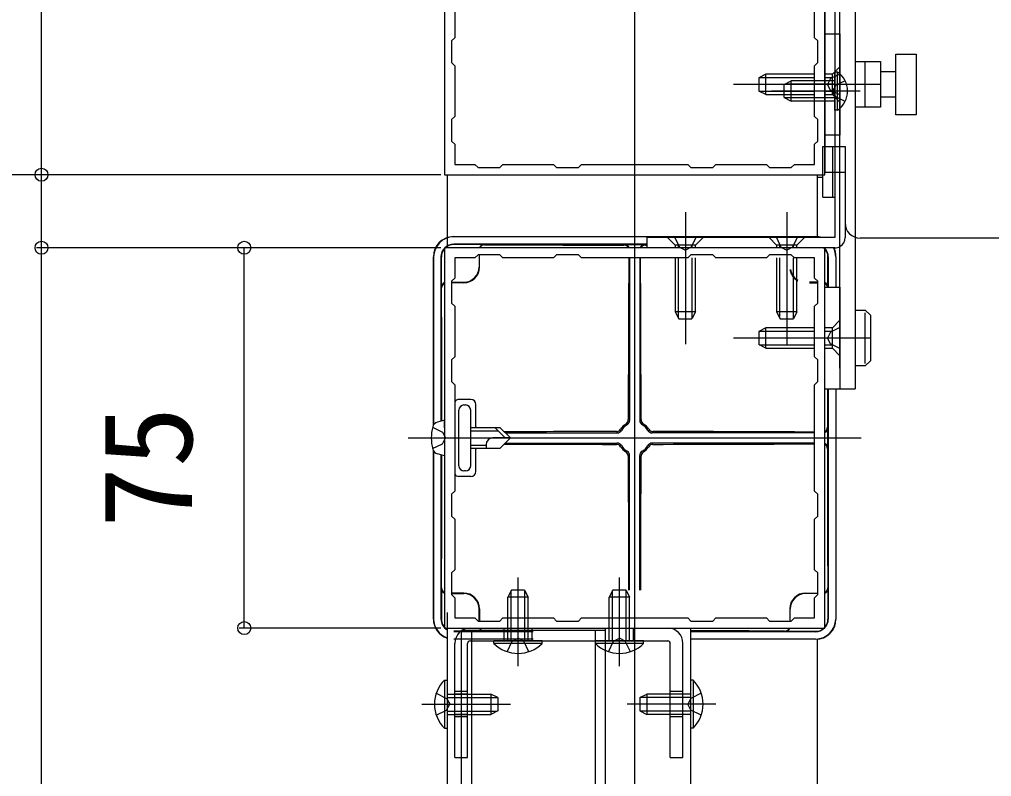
# Model space of a CAD drawing. Units: millimetres, scale not verified. Extents: x -1050 to 1050, y -1565 to 1555.
# Drawn here: x -418.8 to -227, y -905.7 to -756.4 of the extents above; entities that cross this region are included whole.
import ezdxf
from ezdxf.enums import TextEntityAlignment as Align

# ---------------------------------------------------------------- set-up
doc = ezdxf.new("R2010")
doc.units = ezdxf.units.MM
doc.header["$LTSCALE"] = 8
for name, color, linetype in [('0-2_YKK_11', 7, 'Continuous'), ('0-4_YKK_12', 2, 'Continuous'), ('0-5_YKK_13', 4, 'Continuous'), ('0-7_YKK_D', 6, 'Continuous')]:
    doc.layers.add(name, color=color, linetype=linetype)
doc.styles.add('ＭＳ ゴシック', font='')
doc.styles.get('ＭＳ ゴシック').set_extended_font_data('MS Gothic')

msp = doc.modelspace()

# ---------------------------------------------------------------- linework, layer by layer
at = {"layer": '0-2_YKK_11'}
for points in [[(-259.92, -712.033), (-334.92, -712.033), (-334.92, -787.033), (-259.92, -787.033)], [(-259.92, -801.433), (-334.92, -801.433), (-334.92, -876.433), (-259.92, -876.433)]]:
    msp.add_lwpolyline(points, close=True, dxfattribs=at)
for points in [[(-332.92, -739.033), (-332.92, -760.033), (-333.52, -760.633), (-333.52, -764.933), (-332.92, -765.533), (-332.92, -775.533), (-333.52, -776.133), (-333.52, -780.433), (-332.92, -781.033), (-332.92, -785.033), (-328.92, -785.033), (-328.32, -785.633), (-324.02, -785.633), (-323.42, -785.033), (-313.42, -785.033), (-312.82, -785.633), (-308.52, -785.633), (-307.92, -785.033), (-286.92, -785.033), (-286.32, -785.633), (-282.02, -785.633), (-281.42, -785.033), (-271.42, -785.033)], [(-271.42, -785.033), (-270.82, -785.633), (-266.52, -785.633), (-265.92, -785.033), (-261.92, -785.033), (-261.92, -781.033), (-261.32, -780.433), (-261.32, -776.133), (-261.92, -775.533), (-261.92, -765.533), (-261.32, -764.933), (-261.32, -760.633), (-261.92, -760.033), (-261.92, -739.033)], [(-286.92, -803.433), (-307.92, -803.433), (-308.52, -802.833), (-312.82, -802.833), (-313.42, -803.433), (-323.42, -803.433), (-324.02, -802.833), (-328.32, -802.833), (-328.92, -803.433), (-332.92, -803.433), (-332.92, -807.433), (-333.52, -808.033), (-333.52, -812.333), (-332.92, -812.933), (-332.92, -822.933), (-333.52, -823.533), (-333.52, -827.833), (-332.92, -828.433), (-332.92, -849.433), (-333.52, -850.033), (-333.52, -854.333), (-332.92, -854.933), (-332.92, -864.933), (-333.52, -865.533), (-333.52, -869.833), (-332.92, -870.433), (-332.92, -874.433), (-328.92, -874.433), (-328.32, -875.033), (-324.02, -875.033), (-323.42, -874.433), (-313.42, -874.433), (-312.82, -875.033), (-308.52, -875.033), (-307.92, -874.433), (-286.92, -874.433), (-286.32, -875.033), (-282.02, -875.033), (-281.42, -874.433), (-271.42, -874.433)], [(-271.42, -874.433), (-270.82, -875.033), (-266.52, -875.033), (-265.92, -874.433), (-261.92, -874.433), (-261.92, -870.433), (-261.32, -869.833), (-261.32, -865.533), (-261.92, -864.933), (-261.92, -854.933), (-261.32, -854.333), (-261.32, -850.033), (-261.92, -849.433), (-261.92, -828.433), (-261.32, -827.833), (-261.32, -823.533), (-261.92, -822.933), (-261.92, -812.933), (-261.32, -812.333), (-261.32, -808.033), (-261.92, -807.433), (-261.92, -803.433), (-265.92, -803.433), (-266.52, -802.833), (-270.82, -802.833), (-271.42, -803.433), (-281.42, -803.433), (-282.02, -802.833), (-286.32, -802.833), (-286.92, -803.433)]]:
    msp.add_lwpolyline(points, dxfattribs=at)
at = {"layer": '0-4_YKK_12'}
for p, q in [((-297.42, -377.533), (-297.42, -1342.033)), ((-334.42, -787.033), (-334.42, -801.433)), ((-261.42, -787.033), (-261.42, -799.244)), ((-261.42, -787.533), (-260.321, -787.533)), ((-255.921, -787.533), (-255.92, -787.533)), ((-261.42, -801.433), (-261.42, -801.433)), ((-334.42, -873.361), (-334.42, -1154.433)), ((-303.22, -876.933), (-331.62, -876.933)), ((-331.62, -876.933), (-331.62, -1153.933)), ((-329.62, -876.933), (-329.62, -1153.933)), ((-305.22, -876.933), (-305.22, -1153.933)), ((-303.22, -876.933), (-303.22, -1153.933)), ((-286.42, -876.433), (-286.42, -1154.433)), ((-261.42, -878.622), (-261.42, -1152.297))]:
    msp.add_line(p, q, dxfattribs=at)
at = {"layer": '0-5_YKK_13'}
for p, q in [((-259.92, -712.533), (-259.92, -786.533)), ((-257.92, -712.533), (-257.92, -786.533)), ((-256.922, -825.142), (-256.922, -729.233)), ((-253.922, -729.233), (-253.922, -829.233)), ((-253.922, -764.733), (-248.922, -764.733)), ((-251.922, -773.733), (-251.922, -764.733)), ((-248.922, -764.733), (-248.922, -773.733)), ((-245.922, -775.233), (-245.922, -763.233)), ((-245.922, -763.233), (-241.922, -763.233)), ((-241.922, -763.233), (-241.922, -775.233)), ((-256.922, -765.733), (-258.422, -767.233)), ((-257.92, -774.283), (-257.92, -766.783)), ((-256.922, -772.733), (-256.922, -765.733)), ((-245.922, -766.733), (-248.922, -766.733)), ((-271.522, -767.233), (-272.922, -767.933)), ((-272.922, -767.933), (-272.922, -770.533)), ((-272.83, -767.887), (-261.92, -767.887)), ((-271.522, -771.233), (-271.522, -767.233)), ((-261.92, -767.233), (-271.522, -767.233)), ((-267.92, -769.233), (-266.52, -768.533)), ((-257.92, -768.533), (-266.52, -768.533)), ((-258.422, -767.233), (-259.922, -767.233)), ((-259.922, -767.887), (-258.422, -767.887)), ((-251.922, -769.233), (-277.922, -769.233)), ((-271.522, -771.233), (-272.922, -770.533)), ((-272.83, -770.578), (-261.92, -770.578)), ((-252.92, -770.533), (-270.42, -770.533)), ((-267.92, -771.833), (-267.92, -769.233)), ((-257.92, -769.187), (-267.829, -769.187)), ((-248.922, -769.233), (-263.922, -769.233)), ((-259.922, -770.578), (-258.422, -770.578)), ((-271.522, -771.233), (-261.92, -771.233)), ((-267.92, -771.833), (-266.52, -772.533)), ((-257.92, -771.878), (-267.829, -771.878)), ((-259.922, -771.233), (-258.422, -771.233)), ((-245.922, -771.733), (-248.922, -771.733)), ((-257.411, -774.283), (-257.92, -774.283)), ((-248.922, -773.733), (-253.922, -773.733)), ((-241.922, -775.233), (-245.922, -775.233)), ((-258.321, -791.433), (-258.321, -781.433)), ((-257.921, -781.433), (-256.922, -781.433)), ((-256.922, -781.433), (-255.921, -781.433)), ((-255.921, -781.433), (-255.921, -799.433)), ((-259.92, -786.533), (-255.92, -786.533)), ((-255.92, -786.533), (-255.92, -796.533)), ((-260.321, -791.433), (-257.921, -791.433)), ((-287.421, -794.433), (-287.421, -820.433)), ((-267.421, -794.433), (-267.421, -820.433)), ((-333.12, -799.233), (-261.72, -799.233)), ((-261.72, -799.285), (-333.12, -799.285)), ((-294.921, -801.433), (-294.921, -799.433)), ((-283.921, -799.433), (-290.921, -799.433)), ((-290.921, -799.433), (-289.421, -800.933)), ((-263.921, -799.433), (-270.921, -799.433)), ((-270.921, -799.433), (-269.421, -800.933)), ((-222.92, -799.533), (-252.92, -799.533)), ((-294.921, -800.733), (-333.12, -800.733)), ((-327.12, -800.803), (-333.12, -800.803)), ((-299.42, -800.803), (-295.42, -800.803)), ((-257.921, -801.433), (-294.921, -801.433)), ((-289.421, -800.933), (-289.421, -801.433)), ((-288.767, -801.433), (-288.767, -800.933)), ((-286.075, -801.433), (-286.075, -800.933)), ((-285.421, -801.433), (-285.421, -800.933)), ((-269.421, -800.933), (-269.421, -801.433)), ((-268.767, -801.433), (-268.767, -800.933)), ((-266.075, -801.433), (-266.075, -800.933)), ((-265.421, -801.433), (-265.421, -800.933)), ((-337.12, -836.423), (-337.12, -803.233)), ((-337.068, -803.233), (-337.068, -836.339)), ((-335.62, -803.233), (-335.62, -835.621)), ((-335.55, -809.233), (-335.55, -803.233)), ((-328.12, -802.833), (-328.12, -805.233)), ((-328.009, -805.233), (-328.009, -802.833)), ((-259.29, -809.233), (-259.29, -803.233)), ((-259.22, -803.233), (-259.22, -809.233)), ((-257.772, -803.233), (-257.772, -809.233)), ((-257.72, -803.233), (-257.72, -809.233)), ((-298.42, -803.433), (-298.42, -835.469)), ((-296.42, -803.433), (-296.42, -835.469)), ((-289.421, -803.433), (-289.421, -814.033)), ((-288.767, -815.341), (-288.767, -803.433)), ((-286.075, -815.341), (-286.075, -803.433)), ((-285.421, -814.033), (-285.421, -803.433)), ((-269.421, -803.433), (-269.421, -814.033)), ((-268.767, -815.341), (-268.767, -803.433)), ((-266.075, -815.341), (-266.075, -803.433)), ((-265.421, -814.033), (-265.421, -803.433)), ((-333.52, -808.233), (-331.12, -808.233)), ((-331.12, -808.343), (-333.52, -808.343)), ((-261.32, -808.233), (-262.92, -808.233)), ((-262.92, -808.343), (-261.32, -808.343)), ((-256.922, -809.233), (-256.922, -829.233)), ((-285.421, -814.033), (-289.421, -814.033)), ((-289.421, -814.033), (-288.721, -815.433)), ((-285.421, -814.033), (-286.121, -815.433)), ((-265.421, -814.033), (-269.421, -814.033)), ((-269.421, -814.033), (-268.721, -815.433)), ((-265.421, -814.033), (-266.121, -815.433)), ((-253.922, -813.733), (-251.922, -813.733)), ((-251.922, -824.233), (-251.922, -814.233)), ((-288.721, -815.433), (-286.121, -815.433)), ((-268.721, -815.433), (-266.121, -815.433)), ((-256.922, -815.733), (-258.422, -817.233)), ((-256.922, -822.733), (-256.922, -815.733)), ((-271.522, -817.233), (-272.922, -817.933)), ((-272.922, -817.933), (-272.922, -820.533)), ((-272.83, -817.887), (-261.92, -817.887)), ((-271.522, -821.233), (-271.522, -817.233)), ((-261.92, -817.233), (-271.522, -817.233)), ((-258.422, -817.233), (-259.922, -817.233)), ((-259.922, -817.233), (-259.922, -817.233)), ((-259.922, -817.887), (-258.422, -817.887)), ((-259.922, -817.887), (-259.922, -817.887)), ((-251.922, -819.233), (-277.922, -819.233)), ((-271.522, -821.233), (-272.922, -820.533)), ((-272.83, -820.578), (-261.92, -820.578)), ((-250.922, -819.233), (-263.922, -819.233)), ((-259.922, -820.578), (-258.422, -820.578)), ((-259.922, -820.578), (-259.922, -820.578)), ((-271.522, -821.233), (-261.92, -821.233)), ((-259.922, -821.233), (-258.422, -821.233)), ((-259.922, -821.233), (-259.922, -821.233)), ((-250.922, -823.733), (-251.922, -824.733)), ((-251.922, -824.733), (-253.922, -824.733)), ((-259.922, -829.233), (-253.922, -829.233)), ((-259.22, -829.233), (-259.22, -874.633)), ((-257.772, -829.233), (-257.772, -874.633)), ((-257.72, -829.233), (-257.72, -874.633)), ((-329.739, -831.337), (-332.08, -831.337)), ((-332.083, -844.433), (-332.083, -833.433)), ((-331.083, -832.433), (-330.76, -832.433)), ((-329.76, -844.433), (-329.76, -833.433)), ((-328.739, -836.747), (-328.739, -832.337)), ((-334.93, -836.933), (-334.93, -840.933)), ((-334.93, -836.933), (-334.93, -840.933)), ((-323.93, -836.933), (-329.77, -836.933)), ((-329.77, -837.533), (-324.33, -837.533)), ((-324.93, -836.933), (-322.93, -838.933)), ((-323.93, -836.933), (-321.93, -838.933)), ((-259.29, -840.933), (-259.29, -836.933)), ((-342.12, -838.933), (-252.72, -838.933)), ((-321.93, -838.933), (-325.397, -838.933)), ((-323.93, -840.933), (-321.93, -838.933)), ((-322.92, -837.933), (-300.884, -837.933)), ((-261.92, -837.933), (-293.956, -837.933)), ((-337.12, -874.633), (-337.12, -841.443)), ((-337.068, -841.527), (-337.068, -874.633)), ((-329.77, -840.333), (-326.73, -840.333)), ((-329.77, -840.933), (-323.93, -840.933)), ((-328.739, -845.529), (-328.739, -841.119)), ((-326.73, -840.266), (-326.73, -840.933)), ((-322.92, -839.933), (-300.884, -839.933)), ((-261.92, -839.933), (-293.956, -839.933)), ((-335.62, -842.245), (-335.62, -874.633)), ((-298.42, -868.933), (-298.42, -842.397)), ((-296.42, -868.933), (-296.42, -842.397)), ((-330.76, -845.433), (-331.083, -845.433)), ((-329.739, -846.529), (-332.08, -846.529)), ((-320.42, -883.933), (-320.42, -866.433)), ((-300.42, -883.933), (-300.42, -866.433)), ((-335.55, -868.633), (-335.55, -874.633)), ((-331.12, -869.522), (-333.52, -869.522)), ((-333.52, -869.633), (-331.12, -869.633)), ((-321.72, -868.933), (-322.42, -870.333)), ((-322.42, -878.933), (-322.42, -870.333)), ((-321.766, -878.933), (-321.766, -869.024)), ((-319.12, -868.933), (-321.72, -868.933)), ((-319.12, -868.933), (-318.42, -870.333)), ((-319.074, -878.933), (-319.074, -869.024)), ((-301.72, -868.933), (-302.42, -870.333)), ((-302.42, -878.933), (-302.42, -870.333)), ((-301.766, -878.933), (-301.766, -869.024)), ((-299.12, -868.933), (-301.72, -868.933)), ((-299.12, -868.933), (-298.42, -870.333)), ((-299.074, -878.933), (-299.074, -869.024)), ((-263.72, -869.522), (-261.32, -869.522)), ((-261.32, -869.633), (-263.72, -869.633)), ((-259.29, -868.633), (-259.29, -874.633)), ((-328.12, -875.033), (-328.12, -872.633)), ((-328.009, -872.633), (-328.009, -875.033)), ((-266.831, -872.633), (-266.831, -875.033)), ((-266.72, -875.033), (-266.72, -872.633)), ((-327.12, -877.063), (-333.12, -877.063)), ((-317.42, -877.133), (-333.12, -877.133)), ((-329.891, -876.433), (-290.891, -876.433)), ((-323.141, -878.933), (-323.141, -876.433)), ((-317.641, -878.933), (-317.641, -876.433)), ((-303.141, -878.933), (-303.141, -876.433)), ((-297.641, -878.933), (-297.641, -876.433)), ((-261.72, -877.133), (-286.42, -877.133)), ((-267.72, -877.063), (-261.72, -877.063)), ((-317.42, -878.581), (-333.12, -878.581)), ((-317.42, -878.633), (-333.12, -878.633)), ((-332.891, -901.933), (-332.891, -879.433)), ((-330.391, -901.933), (-330.391, -879.433)), ((-329.891, -878.933), (-290.891, -878.933)), ((-315.67, -878.933), (-325.17, -878.933)), ((-315.67, -879.442), (-315.67, -878.933)), ((-295.67, -878.933), (-305.17, -878.933)), ((-295.67, -879.442), (-295.67, -878.933)), ((-290.391, -901.933), (-290.391, -879.433)), ((-287.891, -901.933), (-287.891, -879.433)), ((-261.72, -878.581), (-286.42, -878.581)), ((-261.72, -878.633), (-286.42, -878.633)), ((-334.929, -886.683), (-334.42, -886.683)), ((-334.42, -886.683), (-334.42, -896.183)), ((-285.911, -886.683), (-286.42, -886.683)), ((-286.42, -886.683), (-286.42, -896.183)), ((-330.391, -888.933), (-332.891, -888.933)), ((-330.391, -889.433), (-332.891, -889.433)), ((-324.42, -890.133), (-325.82, -889.433)), ((-296.42, -890.133), (-295.02, -889.433)), ((-287.891, -888.933), (-290.391, -888.933)), ((-287.891, -889.433), (-290.391, -889.433)), ((-339.42, -891.433), (-321.92, -891.433)), ((-334.42, -890.087), (-324.511, -890.087)), ((-324.42, -890.133), (-324.42, -892.733)), ((-281.42, -891.433), (-298.92, -891.433)), ((-296.42, -890.133), (-296.42, -892.733)), ((-286.42, -890.087), (-296.329, -890.087)), ((-334.42, -892.778), (-324.511, -892.778)), ((-334.42, -893.433), (-325.82, -893.433)), ((-330.391, -893.433), (-332.891, -893.433)), ((-324.42, -892.733), (-325.82, -893.433)), ((-296.42, -892.733), (-295.02, -893.433)), ((-286.42, -892.778), (-296.329, -892.778)), ((-286.42, -893.433), (-295.02, -893.433)), ((-287.891, -893.433), (-290.391, -893.433)), ((-330.391, -893.933), (-332.891, -893.933)), ((-287.891, -893.933), (-290.391, -893.933)), ((-332.891, -901.933), (-330.391, -901.933)), ((-290.391, -901.933), (-287.891, -901.933))]:
    msp.add_line(p, q, dxfattribs=at)
msp.add_lwpolyline([(-259.922, -759.233), (-256.922, -759.233), (-256.922, -779.233), (-259.922, -779.233)], close=True, dxfattribs=at)
for points in [[(-257.411, -774.283), (-257.411, -766.783), (-257.92, -766.783)], [(-257.92, -772.533), (-266.52, -772.533), (-266.52, -768.533)], [(-256.922, -767.183), (-258.777, -768.088), (-259.386, -769.233)], [(-256.922, -772.733), (-258.422, -771.233), (-258.422, -767.233)], [(-255.911, -768.483), (-257.766, -769.388), (-258.375, -770.533)], [(-256.922, -771.283), (-258.777, -770.378), (-259.386, -769.233)], [(-255.911, -772.583), (-257.766, -771.678), (-258.375, -770.533)], [(-257.921, -781.433), (-257.921, -799.433), (-294.921, -799.433)], [(-260.321, -791.433), (-260.321, -781.433), (-257.921, -781.433)], [(-289.471, -799.433), (-288.566, -801.288), (-287.421, -801.897)], [(-283.921, -799.433), (-285.421, -800.933), (-289.421, -800.933)], [(-285.371, -799.433), (-286.276, -801.288), (-287.421, -801.897)], [(-269.471, -799.433), (-268.566, -801.288), (-267.421, -801.897)], [(-263.921, -799.433), (-265.421, -800.933), (-269.421, -800.933)], [(-265.371, -799.433), (-266.276, -801.288), (-267.421, -801.897)], [(-259.922, -824.733), (-259.922, -809.233), (-256.922, -809.233)], [(-251.922, -813.733), (-250.922, -814.733), (-250.922, -823.733)], [(-256.922, -817.183), (-258.777, -818.088), (-259.386, -819.233)], [(-256.922, -822.733), (-258.422, -821.233), (-258.422, -817.233)], [(-256.922, -821.283), (-258.777, -820.378), (-259.386, -819.233)], [(-334.93, -836.933), (-334.93, -835.433), (-336.337, -835.81)], [(-337.282, -836.833), (-335.334, -837.783), (-334.722, -838.933)], [(-337.282, -841.033), (-335.334, -840.083), (-334.722, -838.933)], [(-334.93, -840.933), (-334.93, -842.433), (-336.337, -842.056)], [(-318.42, -878.933), (-318.42, -870.333), (-322.42, -870.333)], [(-298.42, -878.933), (-298.42, -870.333), (-302.42, -870.333)], [(-315.67, -879.442), (-325.17, -879.442), (-325.17, -878.933)], [(-322.57, -881.076), (-321.565, -879.016), (-320.42, -878.407)], [(-318.27, -881.076), (-319.275, -879.016), (-320.42, -878.407)], [(-295.67, -879.442), (-305.17, -879.442), (-305.17, -878.933)], [(-302.57, -881.076), (-301.565, -879.016), (-300.42, -878.407)], [(-298.27, -881.076), (-299.275, -879.016), (-300.42, -878.407)], [(-334.929, -886.683), (-334.929, -896.183), (-334.42, -896.183)], [(-285.911, -886.683), (-285.911, -896.183), (-286.42, -896.183)], [(-336.564, -889.283), (-334.503, -890.288), (-333.894, -891.433)], [(-334.42, -889.433), (-325.82, -889.433), (-325.82, -893.433)], [(-286.42, -889.433), (-295.02, -889.433), (-295.02, -893.433)], [(-284.277, -889.283), (-286.337, -890.288), (-286.946, -891.433)], [(-336.564, -893.583), (-334.503, -892.578), (-333.894, -891.433)], [(-284.277, -893.583), (-286.337, -892.578), (-286.946, -891.433)]]:
    msp.add_lwpolyline(points, dxfattribs=at)
for centre, radius, start, end in [((-259.947, -770.533), 4.527, 304.06671, 55.93329), ((-252.92, -796.533), 3, 180, 270), ((-333.12, -803.233), 4, 90, 180), ((-333.12, -803.233), 3.948, 90, 180), ((-261.72, -803.233), 4, 71.8082, 90), ((-261.72, -803.233), 3.948, 74.28496, 90), ((-257.921, -799.433), 2, 299.97665, 0), ((-333.12, -803.233), 2.5, 90, 180), ((-333.12, -803.233), 2.43, 90, 180), ((-327.12, -801.803), 1, 90, 158.29277), ((-327.009, -801.849), 1, 89.81214, 155.4025), ((-297.42, 8222.833), 9023.731, 269.81214, 269.98636), ((-299.569, -801.897), 1, 27.67701, 89.98636), ((-299.42, -801.803), 1, 21.70684, 90), ((-295.42, -801.803), 1, 90, 158.29319), ((-295.271, -801.897), 1, 90.01364, 152.32303), ((-297.42, 8222.833), 9023.731, 270.01364, 270.01587), ((-261.72, -803.233), 2.43, 0, 47.793), ((-261.72, -803.233), 2.5, 0, 46.05689), ((-261.72, -803.233), 3.948, 0, 27.12847), ((-261.72, -803.233), 4, 0, 26.74476), ((-257.921, -799.433), 2, 270, 299.97665), ((-331.12, -805.233), 3, 270, 0), ((-331.12, -805.233), 3.111, 270, 0), ((5784.922, -838.933), 6083.604, 179.66566, 179.96599), ((-6379.762, -838.933), 6083.604, 0.03401, 0.33434), ((-263.72, -805.233), 3.111, 189.25023, 241.16153), ((-263.72, -805.233), 3, 189.59415, 239.9927), ((-334.55, -809.233), 1, 111.68973, 180), ((-334.504, -809.343), 1, 114.57961, 180.18786), ((-260.29, -809.233), 1, 0, 68.27702), ((-260.336, -809.343), 1, 359.81214, 65.38641), ((-9359.186, -838.933), 9023.731, 0.02131, 0.18786), ((8764.346, -838.933), 9023.731, 179.93841, 179.98636), ((-332.08, -832.337), 1, 90, 147.08582), ((-329.739, -832.337), 1, 0, 90), ((-331.083, -833.433), 1, 90, 180), ((-330.76, -833.433), 1, 0, 90), ((-336, -837.066), 1.3, 105, 165.9647), ((-299.681, -835.321), 1, 302.04383, 359.96599), ((-299.42, -835.469), 1, 300.00014, 0), ((-295.42, -835.469), 1, 180, 239.99986), ((-295.159, -835.321), 1, 180.03401, 237.95617), ((-328.53, -838.933), 9, 165.9647, 194.0353), ((-327.739, -836.747), 1, 180, 190.74096), ((-297.42, -6921.275), 6083.604, 90.03401, 90.24211), ((-301.032, -836.672), 1, 270.03401, 327.95617), ((-300.884, -836.933), 1, 270, 330), ((-297.42, -838.933), 3.261, 122.04383, 147.95617), ((-297.42, -838.933), 3, 120.00014, 150), ((-297.42, -838.933), 3, 30.00014, 59.99986), ((-297.42, -838.933), 3.261, 32.04383, 57.95617), ((-293.956, -836.933), 1, 210.00014, 270), ((-293.808, -836.672), 1, 212.04383, 269.96599), ((-297.42, -6921.275), 6083.604, 89.66565, 89.96599), ((-260.29, -836.933), 1, 291.72298, 0), ((-260.384, -836.784), 1, 297.69394, 359.98636), ((-325.397, -840.266), 1.333, 90, 180), ((-336, -840.8), 1.3, 194.0353, 255), ((-327.739, -841.119), 1, 169.25904, 180), ((-297.42, 5243.409), 6083.604, 269.75789, 269.96599), ((-301.032, -841.194), 1, 32.04383, 89.96599), ((-300.884, -840.933), 1, 30, 90), ((-297.42, -838.933), 3.261, 212.04383, 237.95617), ((-297.42, -838.933), 3, 210, 239.99986), ((-299.681, -842.545), 1, 0.03401, 57.95617), ((-299.42, -842.397), 1, 0, 59.99986), ((-295.42, -842.397), 1, 120.00014, 180), ((-295.159, -842.545), 1, 122.04383, 179.96599), ((-297.42, -838.933), 3, 300.00014, 329.99986), ((-297.42, -838.933), 3.261, 302.04383, 327.95617), ((-293.956, -840.933), 1, 90, 149.99986), ((-293.808, -841.194), 1, 90.03401, 147.95617), ((-297.42, 5243.409), 6083.604, 270.03401, 270.33435), ((-260.29, -840.933), 1, 0, 68.27702), ((-260.384, -841.082), 1, 0.01364, 62.30606), ((8764.346, -838.933), 9023.731, 180.01364, 180.18786), ((-9359.186, -838.933), 9023.731, 359.81214, 359.97869), ((5784.922, -838.933), 6083.604, 180.03401, 180.28254), ((-6379.762, -838.933), 6083.604, 359.71746, 359.96599), ((-331.083, -844.433), 1, 180, 270), ((-330.76, -844.433), 1, 270, 0), ((-329.739, -845.529), 1, 270, 0), ((-332.08, -845.529), 1, 212.91418, 270), ((-334.504, -868.522), 1, 179.81214, 245.42039), ((-260.336, -868.522), 1, 294.61359, 0.18786), ((-334.55, -868.633), 1, 180, 248.31027), ((-331.12, -872.633), 3.111, 0, 90), ((-331.12, -872.633), 3, 0, 90), ((-263.72, -872.633), 3.111, 90, 180), ((-263.72, -872.633), 3, 90, 180), ((-260.29, -868.633), 1, 291.72298, 0), ((-333.12, -874.633), 4, 180, 251.03454), ((-333.12, -874.633), 3.948, 180, 250.77311), ((-333.12, -874.633), 2.5, 180, 238.66783), ((-333.12, -874.633), 2.43, 180, 237.65994), ((-261.72, -874.633), 4, 270, 0), ((-261.72, -874.633), 3.948, 270, 0), ((-261.72, -874.633), 2.5, 270, 0), ((-261.72, -874.633), 2.43, 270, 0), ((-329.891, -879.433), 3, 90, 180), ((-327.12, -876.063), 1, 201.70635, 270), ((-327.009, -876.017), 1, 204.5966, 270.18786), ((-297.42, -9900.699), 9023.731, 90.12699, 90.18786), ((-290.891, -879.433), 3, 0, 90), ((-297.42, -9900.699), 9023.731, 89.81214, 89.93016), ((-267.831, -876.017), 1, 269.81214, 335.4034), ((-267.72, -876.063), 1, 270, 338.29365), ((-329.891, -879.433), 0.5, 90, 180), ((-320.42, -874.771), 6.661, 224.51496, 315.48504), ((-300.42, -874.771), 6.661, 224.51496, 315.48504), ((-290.891, -879.433), 0.5, 0, 90), ((-330.259, -891.433), 6.661, 134.51496, 225.48504), ((-290.581, -891.433), 6.661, 314.51496, 45.48504)]:
    msp.add_arc(centre, radius, start, end, dxfattribs=at)
at = {"layer": '0-7_YKK_D'}
for p, q in [((-335.62, -787.033), (-495.42, -787.033)), ((-335.62, -787.033), (-495.42, -787.033)), ((-335.62, -787.033), (-415.42, -787.033)), ((-335.62, -801.433), (-415.42, -801.433)), ((-335.62, -801.433), (-415.42, -801.433)), ((-414.42, -1229.433), (-414.42, -801.433)), ((-335.62, -801.433), (-375.42, -801.433)), ((-374.42, -876.433), (-374.42, -801.433)), ((-335.62, -876.433), (-375.42, -876.433))]:
    msp.add_line(p, q, dxfattribs=at)
msp.add_lwpolyline([(-414.42, -801.433), (-414.42, -787.033), (-414.42, -712.151)], dxfattribs=at)
for centre in [(-414.42, -787.033), (-414.42, -801.433), (-414.42, -801.433), (-374.42, -801.433), (-374.42, -876.433)]:
    msp.add_circle(centre, 1.275, dxfattribs=at)

# ---------------------------------------------------------------- texts
at = {"layer": '0-7_YKK_D', "style": 'ＭＳ ゴシック'}
msp.add_text('75', height=17.6, rotation=90, dxfattribs=at).set_placement((-379.42, -856.66), align=Align.BOTTOM_LEFT)

doc.saveas('drawing.dxf')
